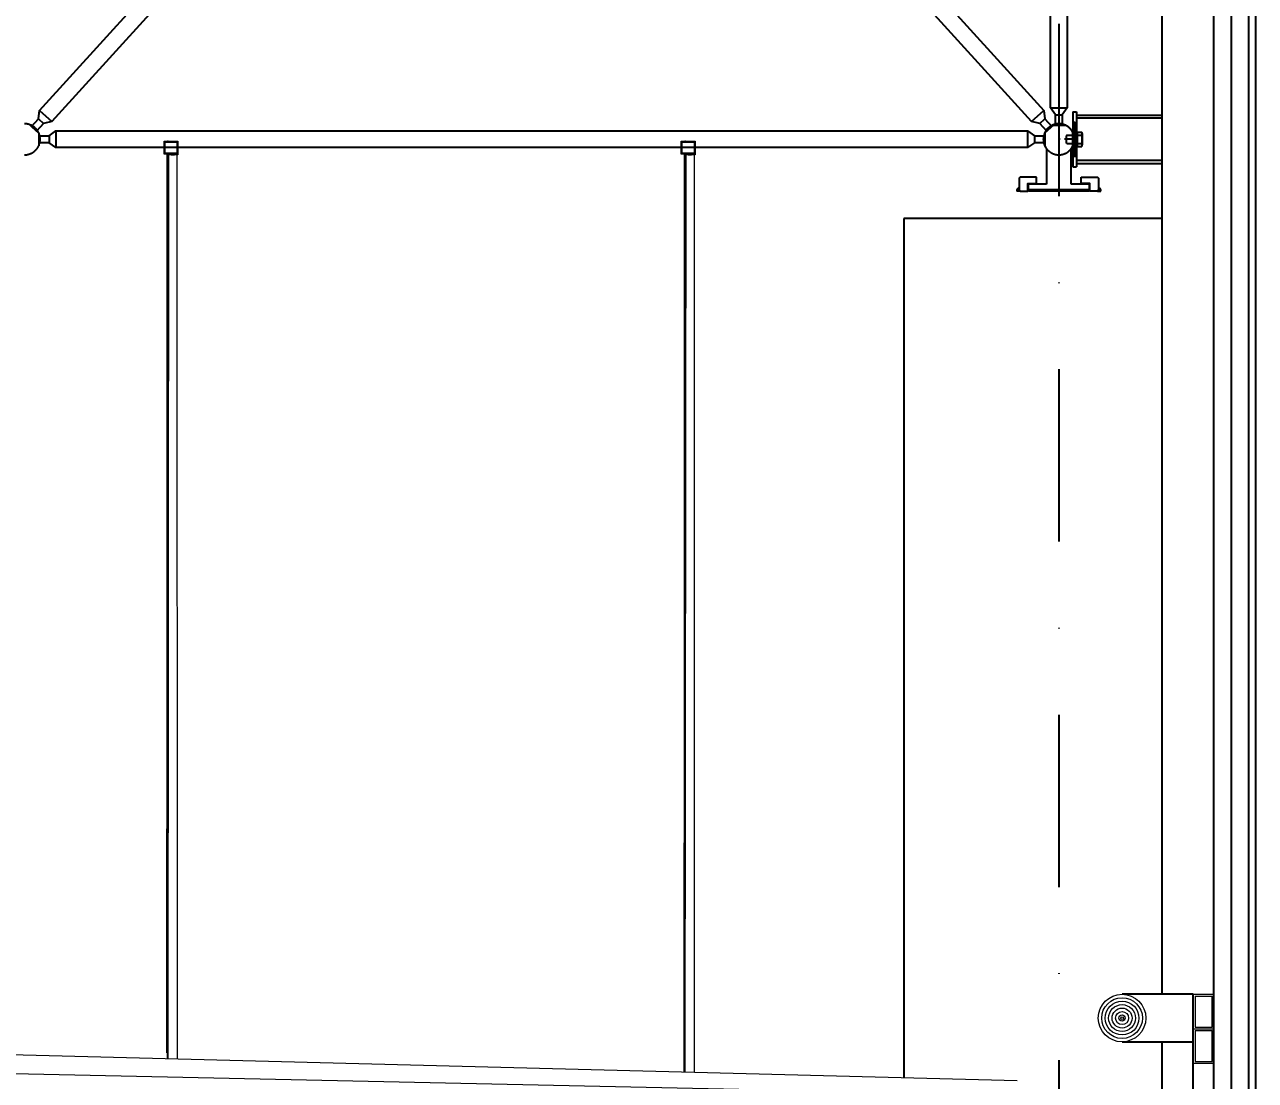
# Model space of a CAD drawing. Header units: centimetres. Extents: x 26569 to 160723, y -3143 to 14565.
# Drawn here: x 41076.7 to 41255.2, y 6125.5 to 6278.6 of the extents above; entities that cross this region are included whole.
import ezdxf

# ---------------------------------------------------------------- set-up
doc = ezdxf.new("R2010")
doc.units = ezdxf.units.CM
doc.header["$LTSCALE"] = 100
doc.linetypes.add('DASHDOT2', pattern=[0.5, 0.25, -0.125, 0, -0.125])
for name, color, linetype in [('A-ANNO-DIMS', 187, 'Continuous'), ('A-ANNO-GRID', 155, 'DASHDOT2'), ('A-DOOR', 193, 'Continuous'), ('A-ELEV-01', 255, 'Continuous'), ('A-ELEV-02', 253, 'Continuous'), ('A-WALL-INSL', 249, 'Continuous'), ('A-WALL-SNWPNL', 200, 'Continuous'), ('S-STEL', 3, 'Continuous')]:
    doc.layers.add(name, color=color, linetype=linetype)
doc.layers.add('cephetutucu', color=8, linetype='Continuous', lineweight=25)
doc.styles.add('Fields_100', font='act_simplex.shx', dxfattribs={"width": 0.8, "height": 20})
doc.linetypes.add('BATTING', pattern='A,0.00254,-2.54,[134,ltypeshp.shx,S=2.54,R=0,X=-2.54,Y=0],-5.08,[134,ltypeshp.shx,S=2.54,R=180,X=2.54,Y=0],-2.54', length=10.16254)
doc.dimstyles.new('FIELDS_100', dxfattribs={"dimscale": 0, "dimtxt": 20, "dimasz": 5, "dimexe": 5, "dimexo": 5, "dimgap": 5, "dimtad": 0, "dimdec": 0, "dimzin": 0, "dimdsep": 46, "dimtxsty": 'Fields_100', "dimblk": 'DOT', "dimcen": 0.09, "dimclrt": 50, "dimadec": 0, "dimazin": 0, "dimtfac": 1, "dimtdec": 0, "dimtix": 1, "dimtofl": 0, "dimtmove": 1, "dimatfit": 3, "dimfxl": 5, "dimfxlon": 1, "dimtolj": 1, "dimtzin": 0, "dimarcsym": 0})
pattern_1 = [(225, (292.73155, 1032.0001), (0.088388348, -0.088388348), [])]

# ---------------------------------------------------------------- blocks, each defined once
blk = doc.blocks.new('A$C9ce80890')
at = {"layer": 'cephetutucu'}
h = blk.add_hatch(dxfattribs=at)
h.set_pattern_fill('ANSI31', color=256, angle=180)
h.set_pattern_definition(pattern_1)
h.paths.add_polyline_path([(41, 68), (51, 68), (51, 80), (41, 80)])
h.paths.add_polyline_path([(41, 30), (51, 30), (51, 68), (41, 68)])
h.paths.add_polyline_path([(41, 80), (51, 80), (51, 92), (41, 92)])
h.paths.add_polyline_path([(41, 92), (51, 92), (51, 130), (41, 130)])
h = blk.add_hatch(dxfattribs=at)
h.set_pattern_fill('ANSI31', color=256, angle=180)
h.set_pattern_definition(pattern_1)
h.paths.add_polyline_path([(41, 68), (51, 68), (51, 80), (41, 80)])
h.paths.add_polyline_path([(41, 67), (51, 67), (51, 68), (41, 68)])
h.paths.add_polyline_path([(41, 80), (51, 80), (51, 92), (41, 92)])
h.paths.add_polyline_path([(41, 92), (51, 92), (51, 93), (41, 93)])
for p, q in [((41, 160), (51, 160)), ((41, 160), (41, 0)), ((51, 160), (51, 0)), ((51, 150), (300, 150)), ((300, 141.2), (51, 141.2)), ((23, 92), (21, 90)), ((21, 90), (21, 70)), ((23, 92), (68, 92)), ((41, 55), (41, 105)), ((41, 101.8), (41, 58.2)), ((41, 98.5), (41, 61.5)), ((41, 93), (51, 93)), ((51, 102), (53, 102)), ((51, 58), (51, 102)), ((53, 102), (53, 58)), ((53, 101), (67, 101)), ((53, 101), (53, 59)), ((68, 96.5), (68, 63.5)), ((23, 68), (21, 70)), ((23, 68), (67, 68)), ((41, 67), (51, 67)), ((51, 58), (53, 58)), ((53, 59), (67, 59)), ((68, 68), (68, 63.5)), ((41, 0), (51, 0)), ((300, 18.8), (51, 18.8)), ((51, 10), (300, 10))]:
    blk.add_line(p, q, dxfattribs=at)
at = {"layer": 'cephetutucu', "linetype": 'DASHDOT2'}
blk.add_line((41, 80), (0, 80), dxfattribs=at)
at = {"layer": 'cephetutucu'}
for centre, radius, start, end in [((57.4, 96.5), 10.6, 334.9424, 25.0576), ((-4.5, 80), 72.5, 350.4727, 9.5273), ((57.4, 63.5), 10.6, 334.9424, 25.0576)]:
    blk.add_arc(centre, radius, start, end, dxfattribs=at)
blk = doc.blocks.new('_Dot')
at = {"color": 0, "linetype": 'ByBlock', "lineweight": -2}
blk.add_line((-0.5, 0), (-1, 0), dxfattribs=at)
at = {"color": 0, "linetype": 'ByBlock', "const_width": 0.5}
blk.add_lwpolyline([(-0.25, 0, 1), (0.25, 0, 1)], format="xyb", close=True, dxfattribs=at)
blk = doc.blocks.new('*D699')
at = {"layer": 'A-ANNO-DIMS', "color": 0, "lineweight": -2, "transparency": 16777216}
for p, q in [((40326.73, 6649.56), (40326.73, 6659.56)), ((41226.73, 6649.56), (41226.73, 6659.56)), ((40331.73, 6654.56), (40745.07, 6654.56)), ((41221.73, 6654.56), (40808.4, 6654.56))]:
    blk.add_line(p, q, dxfattribs=at)
at = {"layer": 'DEFPOINTS', "color": 0, "transparency": 16777216}
for p in [(41226.73, 6654.56), (40326.73, 6232.06), (41226.73, 6232.06)]:
    blk.add_point(p, dxfattribs=at)
at = {"layer": 'A-ANNO-DIMS', "color": 0, "lineweight": -2, "transparency": 16777216, "xscale": 5, "yscale": 5, "zscale": 5, "rotation": 180}
blk.add_blockref('_Dot', (40326.73, 6654.56), dxfattribs=at)
at = {"layer": 'A-ANNO-DIMS', "color": 0, "lineweight": -2, "transparency": 16777216, "xscale": 5, "yscale": 5, "zscale": 5}
blk.add_blockref('_Dot', (41226.73, 6654.56), dxfattribs=at)
at = {"layer": 'A-ANNO-DIMS', "color": 50, "transparency": 16777216, "insert": (40776.73, 6654.56), "char_height": 20, "attachment_point": 5, "style": 'Fields_100'}
blk.add_mtext('\\A1;1800', dxfattribs=at)

msp = doc.modelspace()

# ---------------------------------------------------------------- hatches: boundary and pattern name
at = {"layer": 'A-ELEV-02'}
for points in [[(41220.98, 6254.66), (41221.13, 6254.51), (41220.63, 6254.51), (41220.63, 6254.53), (41220.64, 6254.55), (41220.64, 6254.56), (41220.64, 6254.58), (41220.64, 6254.6), (41220.64, 6254.61), (41220.65, 6254.63), (41220.65, 6254.65), (41220.66, 6254.66), (41220.66, 6254.68), (41220.67, 6254.7), (41220.68, 6254.71), (41220.68, 6254.73), (41220.69, 6254.74), (41220.7, 6254.76), (41220.71, 6254.77), (41220.72, 6254.79), (41220.73, 6254.8), (41220.74, 6254.81), (41220.75, 6254.83), (41220.76, 6254.84), (41220.77, 6254.85), (41220.78, 6254.87), (41220.79, 6254.88), (41220.81, 6254.89), (41220.82, 6254.9), (41220.83, 6254.91), (41220.85, 6254.92), (41220.86, 6254.93), (41220.88, 6254.94), (41220.89, 6254.95), (41220.91, 6254.96), (41220.92, 6254.96), (41220.94, 6254.97), (41220.95, 6254.98), (41220.97, 6254.98), (41220.98, 6254.99)], [(41232.48, 6254.66), (41232.33, 6254.51), (41232.83, 6254.51), (41232.83, 6254.53), (41232.83, 6254.55), (41232.83, 6254.56), (41232.83, 6254.58), (41232.83, 6254.6), (41232.82, 6254.61), (41232.82, 6254.63), (41232.82, 6254.65), (41232.81, 6254.66), (41232.81, 6254.68), (41232.8, 6254.7), (41232.79, 6254.71), (41232.79, 6254.73), (41232.78, 6254.74), (41232.77, 6254.76), (41232.76, 6254.77), (41232.75, 6254.79), (41232.74, 6254.8), (41232.73, 6254.81), (41232.72, 6254.83), (41232.71, 6254.84), (41232.7, 6254.85), (41232.69, 6254.87), (41232.67, 6254.88), (41232.66, 6254.89), (41232.65, 6254.9), (41232.64, 6254.91), (41232.62, 6254.92), (41232.61, 6254.93), (41232.59, 6254.94), (41232.58, 6254.95), (41232.56, 6254.96), (41232.55, 6254.96), (41232.53, 6254.97), (41232.52, 6254.98), (41232.5, 6254.98), (41232.48, 6254.99)]]:
    msp.add_hatch(color=256, dxfattribs=at).paths.add_polyline_path(points, flags=0)

# ---------------------------------------------------------------- linework, layer by layer
at = {"layer": 'A-ANNO-GRID'}
msp.add_lwpolyline([(41226.73, 6679.56), (41226.73, 5813.01)], dxfattribs=at)
at = {"layer": 'A-DOOR', "lineweight": 0}
for p, q in [((41068.97, 6129.4), (41220.69, 6125.52)), ((41068.97, 6126.65), (41222.93, 6123.34))]:
    msp.add_line(p, q, dxfattribs=at)
for radius in [3.45, 2.95, 2.45, 1.95, 1.45, 0.951, 0.451, 0.201]:
    msp.add_circle((41235.9, 6134.56), radius, dxfattribs=at)
at = {"layer": 'A-ELEV-01'}
for p, q in [((41254.23, 6400.51), (41254.23, 6123.26)), ((41241.73, 6138.01), (41241.73, 6373.81)), ((41241.73, 6102.2), (41241.73, 6131.11)), ((41246.23, 6118.01), (41246.23, 6128.01)), ((41249.23, 6118.01), (41249.23, 6128.01))]:
    msp.add_line(p, q, dxfattribs=at)
at = {"layer": 'A-ELEV-01', "lineweight": 0}
for p, q in [((41097.57, 6261.72), (41097.47, 6261.72)), ((41172.57, 6261.72), (41172.47, 6261.72)), ((41097.38, 6129.5), (41097.47, 6259.68)), ((41097.47, 6259.02), (41097.47, 6256.97)), ((41097.67, 6259.87), (41098.97, 6259.87)), ((41098.97, 6259.77), (41097.67, 6259.77)), ((41098.97, 6259.87), (41098.97, 6259.77)), ((41172.38, 6126.76), (41172.47, 6259.68)), ((41172.47, 6259.02), (41172.47, 6256.97)), ((41172.67, 6259.87), (41173.97, 6259.87)), ((41173.97, 6259.77), (41172.67, 6259.77)), ((41173.97, 6259.87), (41173.97, 6259.77))]:
    msp.add_line(p, q, dxfattribs=at)
at = {"layer": 'A-ELEV-01', "linetype": 'Continuous'}
for p, q in [((41097.57, 6259.67), (41097.46, 6128.67)), ((41172.57, 6259.67), (41172.46, 6126.76)), ((41246.23, 6138.01), (41235.9, 6138.01)), ((41235.9, 6131.11), (41246.23, 6131.11))]:
    msp.add_line(p, q, dxfattribs=at)
at = {"layer": 'A-ELEV-01', "lineweight": 0}
for points in [[(41098.97, 6259.87), (41096.97, 6259.87), (41096.97, 6261.72), (41098.97, 6261.72)], [(41098.82, 6260.02), (41097.12, 6260.02), (41097.12, 6261.57), (41098.82, 6261.57)], [(41173.97, 6259.87), (41171.97, 6259.87), (41171.97, 6261.72), (41173.97, 6261.72)], [(41173.82, 6260.02), (41172.12, 6260.02), (41172.12, 6261.57), (41173.82, 6261.57)], [(41097.47, 6258.88), (41097.47, 6259.38), (41097.57, 6259.38), (41097.57, 6258.88)], [(41098.47, 6259.87), (41097.97, 6259.87), (41097.97, 6259.77), (41098.47, 6259.77)], [(41172.47, 6258.89), (41172.47, 6259.39), (41172.57, 6259.39), (41172.57, 6258.89)], [(41173.47, 6259.87), (41172.97, 6259.87), (41172.97, 6259.77), (41173.47, 6259.77)]]:
    msp.add_lwpolyline(points, close=True, dxfattribs=at)
for points in [[(41097.37, 6260.02), (41097.39, 6140.51)], [(41172.37, 6260.02), (41172.39, 6138.01)], [(41098.89, 6128.64), (41098.87, 6259.87)], [(41173.9, 6126.72), (41173.87, 6259.87)]]:
    msp.add_lwpolyline(points, dxfattribs=at)
at = {"layer": 'A-ELEV-01'}
for points in [[(41204.23, 6250.51), (41204.23, 6125.94)], [(41241.73, 6250.51), (41204.23, 6250.51)]]:
    msp.add_lwpolyline(points, dxfattribs=at)
at = {"layer": 'A-ELEV-01', "lineweight": 0}
for centre, radius in [((41097.67, 6259.67), 0.2), ((41097.67, 6259.67), 0.1), ((41172.67, 6259.67), 0.2), ((41172.67, 6259.67), 0.1)]:
    msp.add_arc(centre, radius, 90, 180, dxfattribs=at)
at = {"layer": 'A-ELEV-02'}
for points in [[(41077.74, 6263.87), (41078.75, 6264.98), (41078.9, 6266.19), (41147.78, 6341.96), (41148.98, 6342.22), (41149.99, 6343.33), (41150.73, 6342.66), (41149.72, 6341.55), (41149.57, 6340.33), (41080.69, 6264.57), (41079.49, 6264.3), (41078.48, 6263.19)], [(41224.99, 6263.19), (41223.98, 6264.3), (41222.78, 6264.57), (41153.9, 6340.33), (41153.75, 6341.55), (41152.74, 6342.66), (41153.48, 6343.33), (41154.49, 6342.22), (41155.69, 6341.96), (41224.57, 6266.19), (41224.72, 6264.98), (41225.73, 6263.87)], [(41228.98, 6262.01), (41228.98, 6262.06), (41228.98, 6262.11), (41228.98, 6262.16), (41228.98, 6262.21), (41228.97, 6262.27), (41228.96, 6262.32), (41228.96, 6262.37), (41228.95, 6262.42), (41228.94, 6262.47), (41228.92, 6262.53), (41228.91, 6262.58), (41228.9, 6262.63), (41228.88, 6262.68), (41228.86, 6262.74), (41228.85, 6262.79), (41228.83, 6262.84), (41228.81, 6262.89), (41228.78, 6262.94), (41228.76, 6262.99), (41228.73, 6263.05), (41228.71, 6263.1), (41228.68, 6263.15), (41228.65, 6263.19), (41228.62, 6263.24), (41228.59, 6263.29), (41228.55, 6263.34), (41228.52, 6263.38), (41228.48, 6263.43), (41228.44, 6263.48), (41228.41, 6263.52), (41228.37, 6263.56), (41228.33, 6263.6), (41228.28, 6263.64), (41228.24, 6263.68), (41228.2, 6263.72), (41228.15, 6263.76), (41228.11, 6263.8), (41228.06, 6263.83), (41228.01, 6263.86), (41227.97, 6263.9), (41227.92, 6263.93), (41227.87, 6263.96), (41227.82, 6263.98), (41227.77, 6264.01), (41227.72, 6264.04), (41227.67, 6264.06), (41227.61, 6264.08), (41227.56, 6264.1), (41227.51, 6264.12), (41227.46, 6264.14), (41227.41, 6264.16), (41227.35, 6264.18), (41227.3, 6264.19), (41227.25, 6264.2), (41227.2, 6264.21), (41227.14, 6264.22), (41227.09, 6264.23), (41227.04, 6264.24), (41226.99, 6264.25), (41226.94, 6264.25), (41226.89, 6264.26), (41226.83, 6264.26), (41226.78, 6264.26), (41226.73, 6264.26), (41226.68, 6264.26), (41226.63, 6264.26), (41226.58, 6264.26), (41226.53, 6264.25), (41226.48, 6264.25), (41226.43, 6264.24), (41226.38, 6264.23), (41226.32, 6264.22), (41226.27, 6264.21), (41226.22, 6264.2), (41226.17, 6264.19), (41226.12, 6264.18), (41226.06, 6264.16), (41226.01, 6264.14), (41225.96, 6264.12), (41225.91, 6264.1), (41225.85, 6264.08), (41225.8, 6264.06), (41225.75, 6264.04), (41225.7, 6264.01), (41225.65, 6263.98), (41225.6, 6263.96), (41225.55, 6263.93), (41225.5, 6263.9), (41225.46, 6263.86), (41225.41, 6263.83), (41225.36, 6263.8), (41225.32, 6263.76), (41225.27, 6263.72), (41225.23, 6263.68), (41225.19, 6263.64), (41225.14, 6263.6), (41225.1, 6263.56), (41225.06, 6263.52), (41225.02, 6263.48), (41224.99, 6263.43), (41224.95, 6263.38), (41224.92, 6263.34), (41224.88, 6263.29), (41224.85, 6263.24), (41224.82, 6263.19), (41224.79, 6263.15), (41224.76, 6263.1), (41224.74, 6263.05), (41224.71, 6262.99), (41224.69, 6262.94), (41224.66, 6262.89), (41224.64, 6262.84), (41224.62, 6262.79), (41224.6, 6262.74), (41224.59, 6262.68), (41224.57, 6262.63), (41224.56, 6262.58), (41224.54, 6262.53), (41224.53, 6262.47), (41224.52, 6262.42), (41224.51, 6262.37), (41224.51, 6262.32), (41224.5, 6262.27), (41224.49, 6262.21), (41224.49, 6262.16), (41224.49, 6262.11), (41224.48, 6262.06), (41224.48, 6262.01), (41224.48, 6261.96), (41224.49, 6261.91), (41224.49, 6261.86), (41224.49, 6261.81), (41224.5, 6261.76), (41224.51, 6261.71), (41224.51, 6261.66), (41224.52, 6261.6), (41224.53, 6261.55), (41224.54, 6261.5), (41224.56, 6261.45), (41224.57, 6261.39), (41224.59, 6261.34), (41224.6, 6261.29), (41224.62, 6261.24), (41224.64, 6261.18), (41224.66, 6261.13), (41224.69, 6261.08), (41224.71, 6261.03), (41224.74, 6260.98), (41224.76, 6260.93), (41224.79, 6260.88), (41224.82, 6260.83), (41224.85, 6260.78), (41224.88, 6260.73), (41224.92, 6260.69), (41224.95, 6260.64), (41224.99, 6260.59), (41225.02, 6260.55), (41225.06, 6260.51), (41225.1, 6260.46), (41225.14, 6260.42), (41225.19, 6260.38), (41225.23, 6260.34), (41225.27, 6260.3), (41225.32, 6260.27), (41225.36, 6260.23), (41225.41, 6260.19), (41225.46, 6260.16), (41225.5, 6260.13), (41225.55, 6260.1), (41225.6, 6260.07), (41225.65, 6260.04), (41225.7, 6260.01), (41225.75, 6259.99), (41225.8, 6259.96), (41225.85, 6259.94), (41225.91, 6259.92), (41225.96, 6259.9), (41226.01, 6259.88), (41226.06, 6259.86), (41226.12, 6259.85), (41226.17, 6259.83), (41226.22, 6259.82), (41226.27, 6259.81), (41226.32, 6259.8), (41226.38, 6259.79), (41226.43, 6259.78), (41226.48, 6259.78), (41226.53, 6259.77), (41226.58, 6259.77), (41226.63, 6259.76), (41226.68, 6259.76), (41226.73, 6259.76), (41226.78, 6259.76), (41226.83, 6259.76), (41226.89, 6259.77), (41226.94, 6259.77), (41226.99, 6259.78), (41227.04, 6259.78), (41227.09, 6259.79), (41227.14, 6259.8), (41227.2, 6259.81), (41227.25, 6259.82), (41227.3, 6259.83), (41227.35, 6259.85), (41227.41, 6259.86), (41227.46, 6259.88), (41227.51, 6259.9), (41227.56, 6259.92), (41227.61, 6259.94), (41227.67, 6259.96), (41227.72, 6259.99), (41227.77, 6260.01), (41227.82, 6260.04), (41227.87, 6260.07), (41227.92, 6260.1), (41227.97, 6260.13), (41228.01, 6260.16), (41228.06, 6260.19), (41228.11, 6260.23), (41228.15, 6260.27), (41228.2, 6260.3), (41228.24, 6260.34), (41228.28, 6260.38), (41228.33, 6260.42), (41228.37, 6260.46), (41228.41, 6260.51), (41228.44, 6260.55), (41228.48, 6260.59), (41228.52, 6260.64), (41228.55, 6260.69), (41228.59, 6260.73), (41228.62, 6260.78), (41228.65, 6260.83), (41228.68, 6260.88), (41228.71, 6260.93), (41228.73, 6260.98), (41228.76, 6261.03), (41228.78, 6261.08), (41228.81, 6261.13), (41228.83, 6261.18), (41228.85, 6261.24), (41228.86, 6261.29), (41228.88, 6261.34), (41228.9, 6261.39), (41228.91, 6261.45), (41228.92, 6261.5), (41228.94, 6261.55), (41228.95, 6261.6), (41228.96, 6261.66), (41228.96, 6261.71), (41228.97, 6261.76), (41228.98, 6261.81), (41228.98, 6261.86), (41228.98, 6261.91), (41228.98, 6261.96)], [(41223.48, 6256.51), (41221.13, 6256.51), (41220.98, 6256.36), (41220.98, 6254.66), (41221.13, 6254.51), (41222.23, 6254.51), (41222.23, 6255.61), (41223.48, 6255.61)], [(41229.98, 6256.51), (41232.33, 6256.51), (41232.48, 6256.36), (41232.48, 6254.66), (41232.33, 6254.51), (41231.23, 6254.51), (41231.23, 6255.61), (41229.98, 6255.61)]]:
    msp.add_lwpolyline(points, close=True, dxfattribs=at)
for points in [[(41226.23, 6264.06), (41226.23, 6265.56), (41225.53, 6266.56), (41225.53, 6339.96), (41226.23, 6340.96), (41226.23, 6342.46)], [(41227.23, 6342.46), (41227.23, 6340.96), (41227.94, 6339.96), (41227.94, 6266.56), (41227.23, 6265.56), (41227.23, 6264.06)], [(41078.9, 6266.19), (41080.69, 6264.57)], [(41222.78, 6264.57), (41224.57, 6266.19)], [(41225.53, 6266.56), (41227.94, 6266.56)], [(41226.23, 6265.56), (41227.23, 6265.56)], [(41076.73, 6259.76), (41076.78, 6259.76), (41076.83, 6259.76), (41076.89, 6259.77), (41076.94, 6259.77), (41076.99, 6259.78), (41077.04, 6259.78), (41077.09, 6259.79), (41077.14, 6259.8), (41077.2, 6259.81), (41077.25, 6259.82), (41077.3, 6259.83), (41077.35, 6259.85), (41077.41, 6259.86), (41077.46, 6259.88), (41077.51, 6259.9), (41077.56, 6259.92), (41077.61, 6259.94), (41077.67, 6259.96), (41077.72, 6259.99), (41077.77, 6260.01), (41077.82, 6260.04), (41077.87, 6260.07), (41077.92, 6260.1), (41077.97, 6260.13), (41078.01, 6260.16), (41078.06, 6260.19), (41078.11, 6260.23), (41078.15, 6260.27), (41078.2, 6260.3), (41078.24, 6260.34), (41078.28, 6260.38), (41078.33, 6260.42), (41078.37, 6260.46), (41078.41, 6260.51), (41078.44, 6260.55), (41078.48, 6260.59), (41078.52, 6260.64), (41078.55, 6260.69), (41078.59, 6260.73), (41078.62, 6260.78), (41078.65, 6260.83), (41078.68, 6260.88), (41078.71, 6260.93), (41078.73, 6260.98), (41078.76, 6261.03), (41078.78, 6261.08), (41078.81, 6261.13), (41078.83, 6261.18), (41078.85, 6261.24), (41078.86, 6261.29), (41078.88, 6261.34), (41078.9, 6261.39), (41078.91, 6261.45), (41078.92, 6261.5), (41078.94, 6261.55), (41078.95, 6261.6), (41078.96, 6261.66), (41078.96, 6261.71), (41078.97, 6261.76), (41078.98, 6261.81), (41078.98, 6261.86), (41078.98, 6261.91), (41078.98, 6261.96), (41078.98, 6262.01), (41078.98, 6262.06), (41078.98, 6262.11), (41078.98, 6262.16), (41078.98, 6262.21), (41078.97, 6262.27), (41078.96, 6262.32), (41078.96, 6262.37), (41078.95, 6262.42), (41078.94, 6262.47), (41078.92, 6262.53), (41078.91, 6262.58), (41078.9, 6262.63), (41078.88, 6262.68), (41078.86, 6262.74), (41078.85, 6262.79), (41078.83, 6262.84), (41078.81, 6262.89), (41078.78, 6262.94), (41078.76, 6262.99), (41078.73, 6263.05), (41078.71, 6263.1), (41078.68, 6263.15), (41078.65, 6263.19), (41078.62, 6263.24), (41078.59, 6263.29), (41078.55, 6263.34), (41078.52, 6263.38), (41078.48, 6263.43), (41078.44, 6263.48), (41078.41, 6263.52), (41078.37, 6263.56), (41078.33, 6263.6), (41078.28, 6263.64), (41078.24, 6263.68), (41078.2, 6263.72), (41078.15, 6263.76), (41078.11, 6263.8), (41078.06, 6263.83), (41078.01, 6263.86), (41077.97, 6263.9), (41077.92, 6263.93), (41077.87, 6263.96), (41077.82, 6263.98), (41077.77, 6264.01), (41077.72, 6264.04), (41077.67, 6264.06), (41077.61, 6264.08), (41077.56, 6264.1), (41077.51, 6264.12), (41077.46, 6264.14), (41077.41, 6264.16), (41077.35, 6264.18), (41077.3, 6264.19), (41077.25, 6264.2), (41077.2, 6264.21), (41077.14, 6264.22), (41077.09, 6264.23), (41077.04, 6264.24), (41076.99, 6264.25), (41076.94, 6264.25), (41076.89, 6264.26), (41076.83, 6264.26), (41076.78, 6264.26), (41076.73, 6264.26)], [(41077.43, 6264.15), (41078.8, 6262.91)], [(41078.75, 6264.98), (41079.49, 6264.3)], [(41223.98, 6264.3), (41224.72, 6264.98)], [(41228.53, 6260.66), (41228.58, 6260.72), (41228.62, 6260.78), (41228.66, 6260.85), (41228.7, 6260.91), (41228.73, 6260.98), (41228.77, 6261.05), (41228.8, 6261.12), (41228.83, 6261.19), (41228.86, 6261.27), (41228.87, 6261.31), (41228.88, 6261.34), (41228.89, 6261.38), (41228.9, 6261.42), (41228.91, 6261.46), (41228.92, 6261.5), (41228.93, 6261.53), (41228.94, 6261.57), (41228.95, 6261.61), (41228.96, 6261.65), (41228.96, 6261.69), (41228.97, 6261.73), (41228.97, 6261.77), (41228.98, 6261.81), (41228.98, 6261.85), (41228.98, 6261.89), (41228.98, 6261.93), (41228.98, 6261.97), (41228.98, 6262.01), (41228.98, 6262.05), (41228.98, 6262.09), (41228.98, 6262.13), (41228.98, 6262.17), (41228.98, 6262.21), (41228.97, 6262.25), (41228.97, 6262.29), (41228.96, 6262.33), (41228.96, 6262.36), (41228.94, 6262.44), (41228.93, 6262.52), (41228.91, 6262.59), (41228.89, 6262.67), (41228.86, 6262.74), (41228.84, 6262.81), (41228.81, 6262.88), (41228.78, 6262.95), (41228.75, 6263.02), (41228.71, 6263.08), (41228.68, 6263.15), (41228.64, 6263.21), (41228.59, 6263.28), (41228.55, 6263.34), (41228.5, 6263.4), (41228.45, 6263.46), (41228.4, 6263.52), (41228.35, 6263.58), (41228.32, 6263.61), (41228.29, 6263.63), (41228.27, 6263.66), (41228.24, 6263.69), (41228.21, 6263.71), (41228.18, 6263.74), (41228.15, 6263.77), (41228.11, 6263.79), (41228.08, 6263.81), (41228.05, 6263.84), (41228.02, 6263.86), (41227.98, 6263.88), (41227.95, 6263.9), (41227.92, 6263.93), (41227.88, 6263.95), (41227.85, 6263.97), (41227.81, 6263.99), (41227.78, 6264.01), (41227.74, 6264.02), (41227.71, 6264.04), (41227.67, 6264.06), (41227.63, 6264.07), (41227.6, 6264.09), (41227.56, 6264.1), (41227.52, 6264.12), (41227.49, 6264.13), (41227.45, 6264.15), (41227.41, 6264.16), (41227.34, 6264.18), (41227.26, 6264.2), (41227.19, 6264.22), (41227.11, 6264.23), (41227.03, 6264.24), (41226.96, 6264.25), (41226.88, 6264.26), (41226.81, 6264.26), (41226.73, 6264.26), (41226.66, 6264.26), (41226.59, 6264.26), (41226.51, 6264.25), (41226.43, 6264.24), (41226.36, 6264.23), (41226.28, 6264.22), (41226.21, 6264.2), (41226.13, 6264.18), (41226.06, 6264.16), (41226.02, 6264.15), (41225.98, 6264.13), (41225.94, 6264.12), (41225.91, 6264.1), (41225.87, 6264.09), (41225.83, 6264.07), (41225.8, 6264.06), (41225.76, 6264.04), (41225.73, 6264.02), (41225.69, 6264.01), (41225.65, 6263.99), (41225.62, 6263.97), (41225.59, 6263.95), (41225.55, 6263.93), (41225.52, 6263.9), (41225.48, 6263.88), (41225.45, 6263.86), (41225.42, 6263.84), (41225.39, 6263.81), (41225.35, 6263.79), (41225.32, 6263.77), (41225.29, 6263.74), (41225.26, 6263.71), (41225.23, 6263.69), (41225.2, 6263.66), (41225.17, 6263.63), (41225.15, 6263.61), (41225.12, 6263.58), (41225.07, 6263.52), (41225.01, 6263.46), (41224.96, 6263.4), (41224.92, 6263.34), (41224.87, 6263.28), (41224.83, 6263.21), (41224.79, 6263.15), (41224.76, 6263.08), (41224.72, 6263.02), (41224.69, 6262.95), (41224.66, 6262.88), (41224.63, 6262.81), (41224.61, 6262.74), (41224.58, 6262.67), (41224.56, 6262.59), (41224.54, 6262.52), (41224.53, 6262.44), (41224.51, 6262.36), (41224.51, 6262.33), (41224.5, 6262.29), (41224.5, 6262.25), (41224.49, 6262.21), (41224.49, 6262.17), (41224.49, 6262.13), (41224.49, 6262.09), (41224.48, 6262.05), (41224.48, 6262.01), (41224.48, 6261.97), (41224.49, 6261.93), (41224.49, 6261.89), (41224.49, 6261.85), (41224.49, 6261.81), (41224.5, 6261.77), (41224.5, 6261.73), (41224.51, 6261.69), (41224.51, 6261.65), (41224.52, 6261.61), (41224.53, 6261.57), (41224.54, 6261.53), (41224.54, 6261.5), (41224.55, 6261.46), (41224.56, 6261.42), (41224.57, 6261.38), (41224.59, 6261.34), (41224.6, 6261.31), (41224.61, 6261.27), (41224.64, 6261.19), (41224.67, 6261.12), (41224.7, 6261.05), (41224.73, 6260.98), (41224.77, 6260.91), (41224.81, 6260.85), (41224.85, 6260.78), (41224.89, 6260.72), (41224.93, 6260.66)], [(41224.67, 6262.91), (41226.04, 6264.15)], [(41225.81, 6264.06), (41227.66, 6264.06)], [(41078.78, 6262.51), (41080.28, 6262.51), (41081.28, 6263.22), (41222.18, 6263.22), (41223.18, 6262.51), (41224.68, 6262.51)], [(41078.78, 6262.94), (41078.78, 6261.08)], [(41080.28, 6262.51), (41080.28, 6261.51)], [(41081.28, 6263.22), (41081.28, 6260.8)], [(41222.18, 6263.22), (41222.18, 6260.8)], [(41223.18, 6262.51), (41223.18, 6261.51)], [(41224.68, 6262.94), (41224.68, 6261.08)], [(41226.73, 6262.01), (41226.73, 6254.51)], [(41224.68, 6261.51), (41223.18, 6261.51), (41222.18, 6260.8), (41081.28, 6260.8), (41080.28, 6261.51), (41078.78, 6261.51)], [(41224.93, 6260.66), (41224.93, 6255.51)], [(41228.53, 6255.51), (41228.53, 6260.66)], [(41220.98, 6254.99), (41220.98, 6254.99), (41220.97, 6254.98), (41220.96, 6254.98), (41220.95, 6254.98), (41220.94, 6254.97), (41220.93, 6254.97), (41220.92, 6254.97), (41220.91, 6254.96), (41220.91, 6254.96), (41220.9, 6254.95), (41220.89, 6254.95), (41220.88, 6254.94), (41220.87, 6254.94), (41220.86, 6254.93), (41220.85, 6254.93), (41220.85, 6254.92), (41220.84, 6254.92), (41220.83, 6254.91), (41220.82, 6254.9), (41220.81, 6254.9), (41220.81, 6254.89), (41220.8, 6254.88), (41220.79, 6254.88), (41220.78, 6254.87), (41220.78, 6254.86), (41220.77, 6254.86), (41220.76, 6254.85), (41220.76, 6254.84), (41220.75, 6254.83), (41220.74, 6254.82), (41220.74, 6254.82), (41220.73, 6254.81), (41220.73, 6254.8), (41220.72, 6254.79), (41220.71, 6254.78), (41220.71, 6254.77), (41220.7, 6254.77), (41220.7, 6254.76), (41220.69, 6254.75), (41220.69, 6254.74), (41220.68, 6254.73), (41220.68, 6254.72), (41220.68, 6254.71), (41220.67, 6254.7), (41220.67, 6254.69), (41220.66, 6254.68), (41220.66, 6254.67), (41220.66, 6254.66), (41220.65, 6254.65), (41220.65, 6254.65), (41220.65, 6254.64), (41220.65, 6254.63), (41220.65, 6254.62), (41220.64, 6254.61), (41220.64, 6254.6), (41220.64, 6254.59), (41220.64, 6254.58), (41220.64, 6254.57), (41220.64, 6254.56), (41220.64, 6254.55), (41220.64, 6254.54), (41220.63, 6254.53), (41220.63, 6254.52), (41220.63, 6254.51)], [(41221.13, 6254.51), (41220.98, 6254.66)], [(41224.93, 6255.51), (41222.28, 6255.51)], [(41222.28, 6255.51), (41222.28, 6254.71)], [(41222.28, 6254.71), (41231.18, 6254.71)], [(41222.41, 6254.61), (41222.41, 6254.71)], [(41231.18, 6255.51), (41228.53, 6255.51)], [(41231.06, 6254.61), (41231.06, 6254.71)], [(41231.18, 6254.71), (41231.18, 6255.51)], [(41232.33, 6254.51), (41232.48, 6254.66)], [(41232.83, 6254.51), (41232.83, 6254.52), (41232.83, 6254.53), (41232.83, 6254.54), (41232.83, 6254.55), (41232.83, 6254.56), (41232.83, 6254.57), (41232.83, 6254.58), (41232.83, 6254.59), (41232.83, 6254.6), (41232.83, 6254.61), (41232.82, 6254.62), (41232.82, 6254.63), (41232.82, 6254.64), (41232.82, 6254.65), (41232.81, 6254.65), (41232.81, 6254.66), (41232.81, 6254.67), (41232.8, 6254.68), (41232.8, 6254.69), (41232.8, 6254.7), (41232.79, 6254.71), (41232.79, 6254.72), (41232.78, 6254.73), (41232.78, 6254.74), (41232.78, 6254.75), (41232.77, 6254.76), (41232.77, 6254.77), (41232.76, 6254.77), (41232.75, 6254.78), (41232.75, 6254.79), (41232.74, 6254.8), (41232.74, 6254.81), (41232.73, 6254.82), (41232.72, 6254.82), (41232.72, 6254.83), (41232.71, 6254.84), (41232.71, 6254.85), (41232.7, 6254.86), (41232.69, 6254.86), (41232.68, 6254.87), (41232.68, 6254.88), (41232.67, 6254.88), (41232.66, 6254.89), (41232.65, 6254.9), (41232.65, 6254.9), (41232.64, 6254.91), (41232.63, 6254.92), (41232.62, 6254.92), (41232.61, 6254.93), (41232.61, 6254.93), (41232.6, 6254.94), (41232.59, 6254.94), (41232.58, 6254.95), (41232.57, 6254.95), (41232.56, 6254.96), (41232.55, 6254.96), (41232.55, 6254.97), (41232.54, 6254.97), (41232.53, 6254.97), (41232.52, 6254.98), (41232.51, 6254.98), (41232.5, 6254.98), (41232.49, 6254.99), (41232.48, 6254.99)], [(41221.13, 6254.51), (41220.63, 6254.51)], [(41222.39, 6254.51), (41222.39, 6254.61)], [(41222.39, 6254.61), (41231.08, 6254.61)], [(41231.08, 6254.51), (41222.39, 6254.51)], [(41231.08, 6254.51), (41231.08, 6254.61)], [(41232.33, 6254.51), (41232.83, 6254.51)]]:
    msp.add_lwpolyline(points, dxfattribs=at)
at = {"layer": 'A-WALL-INSL', "linetype": 'BATTING', "ltscale": 0.005}
msp.add_line((41251.73, 6400.01), (41251.73, 6123.26), dxfattribs=at)
at = {"layer": 'A-WALL-SNWPNL', "ltscale": 100}
for p, q in [((41249.23, 6123.26), (41249.23, 6400.51)), ((41255.23, 6400.51), (41255.23, 6123.26))]:
    msp.add_line(p, q, dxfattribs=at)
at = {"layer": 'S-STEL', "lineweight": 0}
for p, q in [((41246.23, 6138.01), (41249.23, 6138.01)), ((41246.48, 6137.76), (41246.48, 6133.26)), ((41246.48, 6137.76), (41248.98, 6137.76)), ((41248.98, 6133.26), (41248.98, 6137.76)), ((41246.23, 6133.01), (41249.23, 6133.01)), ((41246.48, 6133.26), (41248.98, 6133.26)), ((41246.48, 6132.76), (41246.48, 6128.26)), ((41246.48, 6132.76), (41248.98, 6132.76)), ((41248.98, 6128.26), (41248.98, 6132.76)), ((41246.23, 6128.01), (41249.23, 6128.01)), ((41246.48, 6128.26), (41248.98, 6128.26))]:
    msp.add_line(p, q, dxfattribs=at)
at = {"layer": 'S-STEL'}
for p, q in [((41246.23, 6128.01), (41246.23, 6138.01)), ((41249.23, 6128.01), (41249.23, 6138.01))]:
    msp.add_line(p, q, dxfattribs=at)

# ---------------------------------------------------------------- block references
at = {"layer": 'cephetutucu', "xscale": 0.05, "yscale": 0.05, "zscale": 0.05}
msp.add_blockref('A$C9ce80890', (41226.73, 6258.01), dxfattribs=at)

# ---------------------------------------------------------------- dimensions: what is measured, and where the dimension line sits
at = {"layer": 'A-ANNO-DIMS'}
dim = msp.add_linear_dim(base=(41226.73, 6654.56), p1=(40326.73, 6232.06), p2=(41226.73, 6232.06), dimstyle='FIELDS_100', override={"dimscale": 1, "dimlfac": 2}, dxfattribs=at)
dim.commit()
dim.dimension.update_dxf_attribs({"geometry": '*D699', "text_midpoint": (40776.73, 6654.56)})

doc.saveas('drawing.dxf')
